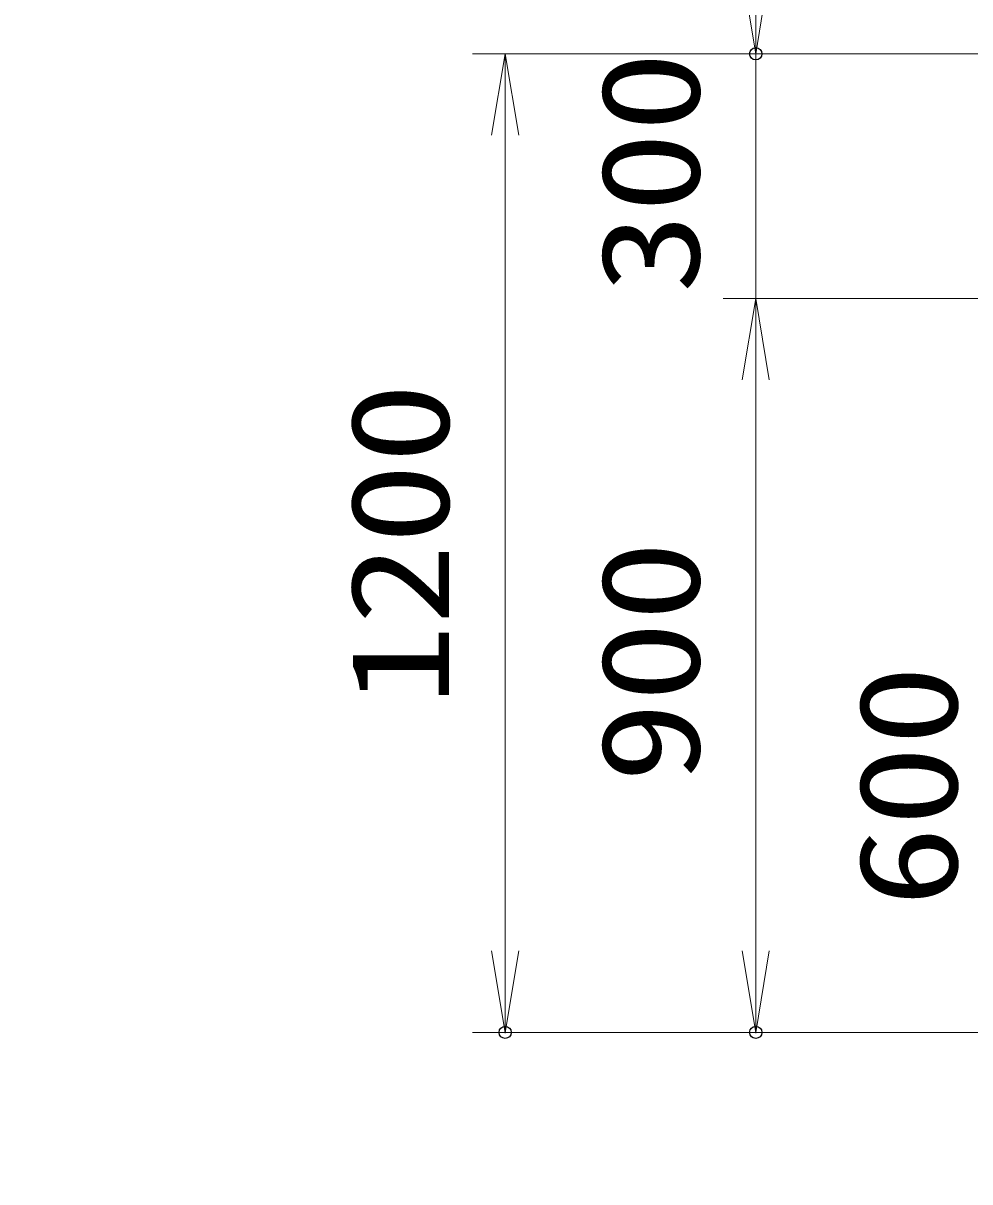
# Model space of a CAD drawing. Units: millimetres at full size. Extents: x -11880 to 11880, y -8400 to 8400.
# Drawn here: x -200 to 961, y -837 to 584 of the extents above; entities that cross this region are included whole.
import ezdxf
from ezdxf.enums import TextEntityAlignment as Align

# ---------------------------------------------------------------- set-up
doc = ezdxf.new("R2010")
doc.units = ezdxf.units.MM
doc.header["$LTSCALE"] = 30
doc.header["$PDMODE"] = 32
doc.header["$PDSIZE"] = 15
doc.layers.add('0-4_寸法線', color=4, linetype='Continuous', lineweight=18)
doc.layers.add('0-5_0', color=7, linetype='Continuous', lineweight=18)
doc.layers.add('0-6_Defpoints', color=7, linetype='Continuous')
doc.styles.add('ＭＳ ゴシック', font='')
doc.styles.get('ＭＳ ゴシック').set_extended_font_data('MS Gothic')

# ---------------------------------------------------------------- blocks, each defined once
blk = doc.blocks.new('_Open')
at = {"layer": '0-5_0', "color": 4}
blk.add_line((-30, 5), (0, 0), dxfattribs=at)
blk.add_lwpolyline([(-30, -5), (0, 0), (-30, 0)], dxfattribs=at)
blk = doc.blocks.new('S61')
at = {"layer": '0-4_寸法線'}
for points in [[(28528196.9, 81881774.6), (28565574.5, 81881774.6), (28575890.4, 81861306.8), (28577240.6, 81858627.8)], [(28575443.9, 81861081.7), (28577240.6, 81858627.8), (28576336.9, 81861531.8)]]:
    blk.add_lwpolyline(points, dxfattribs=at)
at = {"layer": '0-4_寸法線', "color": 254, "style": 'ＭＳ ゴシック'}
for s, width, p in [('戸当り柱 SUS304', 0.9, (28528196.9, 81889475.1)), ('φ216.3×4t HL', 1.05, (28527592.1, 81883175.1))]:
    blk.add_text(s, height=3637, dxfattribs=dict(at, width=width)).set_placement(p, align=Align.BOTTOM_LEFT)
blk = doc.blocks.new('S62')
at = {"layer": '0-4_寸法線'}
for points in [[(28504386.5, 81807153), (28561549.7, 81807153), (28572354.6, 81832647.1), (28573525.3, 81835409.3)], [(28572815, 81832452), (28573525.3, 81835409.3), (28571894.2, 81832842.2)]]:
    blk.add_lwpolyline(points, dxfattribs=at)
at = {"layer": '0-4_寸法線', "color": 254, "style": 'ＭＳ ゴシック', "width": 0.9}
for s, p in [('4-M12×120 オ－ルアンカ－', (28503954.5, 81821215.2)), ('4-M12 袋ナット', (28503954.5, 81814915.2))]:
    blk.add_text(s, height=3637, dxfattribs=at).set_placement(p, align=Align.BOTTOM_LEFT)
at = {"layer": '0-4_寸法線', "color": 254, "style": 'ＭＳ ゴシック'}
blk.add_text('SUS304相当', height=3637, dxfattribs=at).set_placement((28503954.5, 81808553.6), align=Align.BOTTOM_LEFT)

msp = doc.modelspace()

# ---------------------------------------------------------------- linework, layer by layer
at = {"layer": '0-4_寸法線'}
for p, q in [((2353.88, 546.63), (351.29, 546.63)), ((391.29, 546.63), (391.29, -653.37)), ((2353.88, 546.63), (658.49, 546.63)), ((698.49, 246.63), (698.49, 546.63)), ((2353.88, 246.63), (658.49, 246.63)), ((2344.55, 246.63), (658.49, 246.63)), ((698.49, 246.63), (698.49, -653.37)), ((698.49, 146.63), (698.49, 46.63)), ((1730.88, -653.37), (351.29, -653.37)), ((1630.88, -653.37), (658.49, -653.37))]:
    msp.add_line(p, q, dxfattribs=at)
at = {"layer": '0-6_Defpoints'}
for p in [(698.49, 546.63), (391.29, -653.37), (698.49, -653.37)]:
    msp.add_point(p, dxfattribs=at)

# ---------------------------------------------------------------- block references
at = {"layer": '0-4_寸法線', "xscale": 0.03333333, "yscale": 0.03333333}
for name in ['S61', 'S62']:
    msp.add_blockref(name, (-950335.97, -2728541.35), dxfattribs=at)
at = {"layer": '0-4_寸法線', "xscale": 3.333333, "yscale": 3.333333}
for p, rotation in [((698.49, 546.63), 270), ((391.29, 546.63), 90), ((698.49, 246.63), 90), ((698.49, 246.63), 90), ((391.29, -653.37), 270), ((698.49, -653.37), 270)]:
    msp.add_blockref('_Open', p, dxfattribs=dict(at, rotation=rotation))

# ---------------------------------------------------------------- texts
at = {"layer": '0-4_寸法線', "color": 254, "style": 'ＭＳ ゴシック', "width": 1.2}
for s, p in [('300', (665.8, 252.63)), ('1200', (358.61, -252.57)), ('900', (665.8, -347.37)), ('600', (981.92, -499.77))]:
    msp.add_text(s, height=121.2, rotation=90, dxfattribs=at).set_placement(p, align=Align.BOTTOM_LEFT)

doc.saveas('drawing.dxf')
